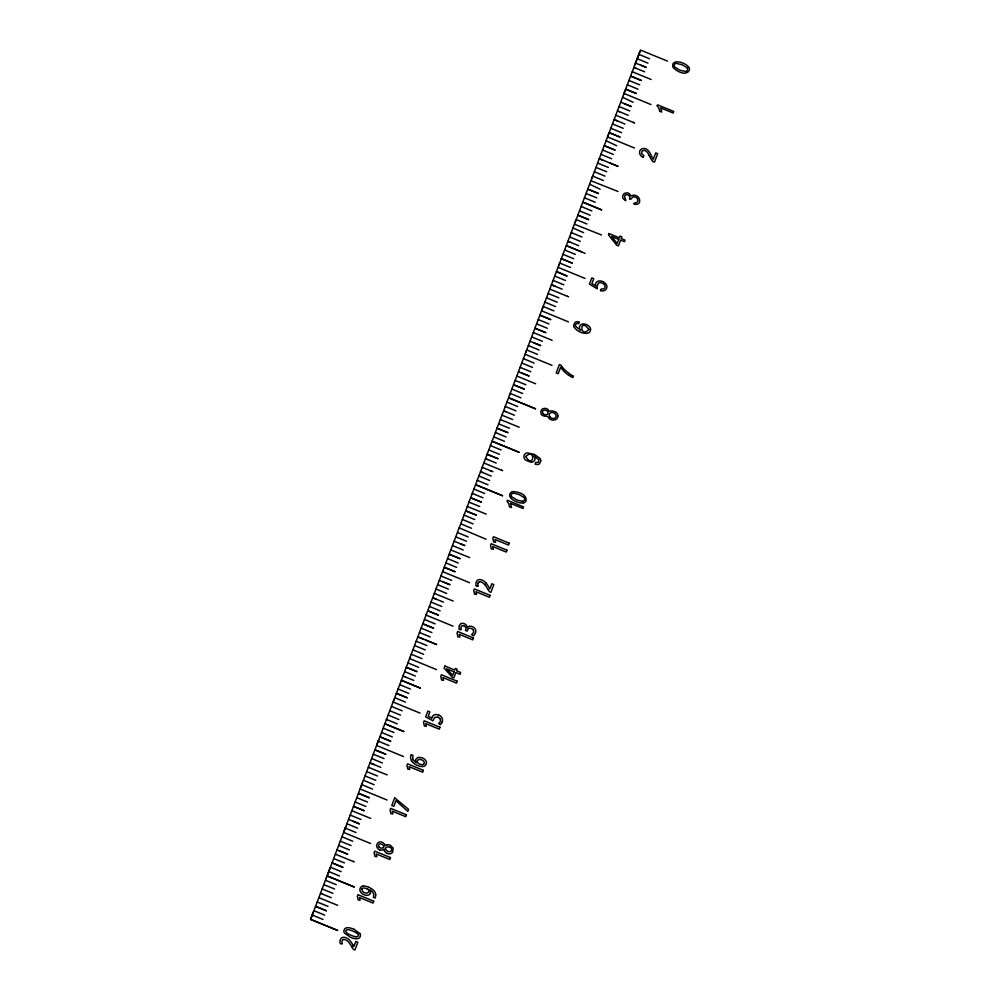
<?xml version="1.0" encoding="UTF-8"?>
<svg xmlns="http://www.w3.org/2000/svg" width="1000" height="1000" viewBox="0 0 1000 1000"><rect width="100%" height="100%" fill="white"/><g stroke="black" fill="none" stroke-linecap="round" stroke-linejoin="round"><path stroke-width="1.5" d="M424.412 763.238C424.925 760.662 419.087 757.575 417.337 760.612A3.088 2.45 24.8 0 0 419.237 763.95A6.562 5.225 24.8 0 0 422.537 764.638M600.562 290.475C600.188 287.575 604.05 290.238 604.85 287.762C605.8 285.925 604.163 283.975 602.5 283.288C597.587 280.438 597.013 286.238 597.238 288.837L589.45 284.113L591.8 277.9L593.763 278.7L591.888 283.625L595.875 286.038A5.525 4.387 24.8 0 1 595.725 283.225C597.775 279.175 603.775 280.95 605.925 284.037A5.412 4.312 24.8 0 1 606.862 287.413L606.712 287.938A5.613 4.462 24.8 0 1 600.525 290.688M375.45 897.15L375.7 894.812M431.838 717.862L431.987 717.387A6.338 5.038 24.8 0 1 434.35 714.85A4.612 3.675 24.8 0 1 437.1 714.712L438.575 715.138M431.812 717.987L428.212 716.325L429.888 711.9L427.875 711.062L425.662 716.888L432.95 720.788L434.7 717.337L438.05 717.188M361.812 889.15C361.4 892.163 366.975 894.712 368.713 891.963A3.2 2.537 24.8 0 0 368 889.312M475.412 633.075L475.75 631.5A5.325 4.237 24.8 0 0 475.3 629.2A4.988 3.962 24.8 0 0 472.362 626.7A4.537 3.613 24.8 0 0 469.338 626.325M311.15 917.987L330.225 867.575M327.65 874.525L345.688 826.85M344.15 831.05L362.175 783.375M360.637 787.588L378.675 739.912M377.137 744.125L394.113 699.225M393.625 700.65L639.975 51.438M623.9 93.787L625.662 89.162L636.413 93.562L625.675 89.125M337.575 930.438L310.562 919.388L313.738 911.038M326.188 878.388L326.488 877.588M410.025 657.45L409.6 658.562L436.538 669.625M426.512 613.987L426.1 615.087L453.038 626.163M442.9 570.788L442.587 571.625L469.525 582.688M459.188 527.875L486.025 539.225M509.5 395.3L510 393.975M525.887 352.1L526.587 350.238M542.288 308.9L543.188 306.512M556.4 271.688L567.15 276.087L556.5 271.425M558.775 265.438L559.688 263.038L570.438 267.438M573 227.95L583.625 232.662M574.425 224.2L601.475 234.95M575.275 221.962L576.175 219.575L586.925 223.962M589.587 184.213L600.125 189.2M590.913 180.725L617.975 191.475M591.663 178.762L592.675 176.1L603.425 180.5M606.087 140.75L616.613 145.725M608.162 135.3L609.163 132.637L619.938 136.988M622.575 97.287L633.112 102.263M635.237 63.762L640.5 50.062L667.45 61.1M657.175 105.838L657.562 104.825L673.763 111.463L673.175 113.025L660.55 107.863A13.5 10.738 24.8 0 1 661.65 112.05L659.8 111.275M560.575 367.375L558.162 373.738L556.213 372.938L559.4 364.538L560.975 365.188A26.762 21.288 24.8 0 0 569.3 373.55M459.338 625.825L460.1 624.538A3.95 3.15 24.8 0 1 461.475 623.625M643.025 157.225L643.913 155.775L641.55 153.65L642.075 150.975L644.7 150.238L647.312 152.2A29.95 23.825 24.8 0 1 649.125 155.438M392.587 852.212L393.212 848.075L390.15 845.138A4.425 3.513 24.8 0 0 387.413 844.762M523.413 502.887C518.225 504.125 504.125 497.125 511.938 491.7C517.312 491.2 527.587 494.25 525.962 501.05A4.875 3.875 24.8 0 1 523.425 502.925M522.487 501.3L517.863 500.275A32.575 25.913 24.8 0 1 516.413 499.688L511.775 496.838A3.162 2.512 24.8 0 1 513.35 493.15L517.962 494.175A32.75 26.05 24.8 0 1 519.875 494.963L523.925 497.488M676.188 63.362L681.45 64.562A32.575 25.913 24.8 0 1 682.887 65.163L686.95 67.7M356.062 936.712L357.537 936.538A1.925 1.538 24.8 0 0 358.312 935.812L358.35 935.65A2.225 1.762 24.8 0 0 358.113 934.4L357.062 933.325A15 11.925 24.8 0 0 352.875 931.112A14.675 11.675 24.8 0 0 348.2 929.663L346.85 929.85A2.062 1.638 24.8 0 0 345.962 930.55A1.863 1.475 24.8 0 0 345.913 931.6L346.6 932.613A5.65 4.5 24.8 0 0 347.275 933.225L347.925 933.688A16.55 13.162 24.8 0 0 351.262 935.362A14.387 11.438 24.8 0 0 356.062 936.8M476.362 586.062L478.325 586.188A5.8 4.612 24.8 0 1 477.938 583.2M534.1 456.087L533.875 456A4.975 3.962 24.8 0 1 534.925 458.188A4.787 3.812 24.8 0 1 534.788 459.95A5.412 4.312 24.8 0 1 534.4 460.675A4.688 3.738 24.8 0 1 533.162 461.737A5.45 4.338 24.8 0 1 531.825 462.175A5.112 4.075 24.8 0 1 530.825 462.25L525.525 460.05A5.263 4.188 24.8 0 1 524.538 458.837L524.113 457.95A4.963 3.95 24.8 0 1 523.888 456.637L524.263 455.012A5.5 4.375 24.8 0 1 525.562 453.55A5.713 4.55 24.8 0 1 526.175 453.2A5.387 4.288 24.8 0 1 527.238 452.875L534.388 454.412L539.975 458.325A5.337 4.25 24.8 0 1 540.812 461.188L539.513 463.775A4.275 3.4 24.8 0 1 537.438 464.55L535.188 464.25L535.588 462.6L538.413 462.3L538.875 459.7L534.237 456.15M638.875 54.35L649.6 58.788M637.225 58.7L647.95 63.137M640.962 65.25L646.325 67.438L635.562 63.087M635.262 67.987L644.663 71.825M632.275 71.737L651.112 79.488M630.625 76.087L641.375 80.475L631.287 76.4M628.962 80.475L639.725 84.825M627.325 84.775L638.062 89.213M624.025 93.462L650.962 104.537M620.725 102.163L631.475 106.562L624.1 103.588M619.062 106.55L629.812 110.95M619.462 111.688L628.162 115.3M615.775 115.2L634.612 122.963L633.45 122.438M617.513 120.938L614.138 119.55L624.862 123.987M612.463 123.938L623.225 128.3M610.837 128.238L621.562 132.688M609.163 132.637L619.913 137.037M607.537 136.938L634.475 148.012M602.575 150.025L613.312 154.425M611.663 158.763L600.938 154.325M599.288 158.675L618.138 166.388L609.9 163.062M599.275 158.713L602.837 160.175M597.638 163.012L598.312 163.3M597.625 163.062L608.375 167.463M595.975 167.413L606.737 171.762M594.338 171.713L605.075 176.15M587.737 189.1L598.488 193.5M587.725 189.137L598.475 193.538M586.075 193.487L596.825 197.887M595.175 202.237L584.438 197.787L585.1 198.113M581.138 206.488L591.875 210.925M579.475 210.875L590.237 215.238M588.587 219.575L577.85 215.175L588.575 219.625M571.25 232.562L581.975 237.013M569.6 236.912L580.325 241.35M578.675 245.7L567.95 241.262L569.963 242.138M567.487 246.1L581.625 251.875M566.3 245.613L585.138 253.363M564.65 249.95L575.375 254.4M563 254.3L573.725 258.738M561.35 258.65L572.1 263.05M561.337 258.688L572.087 263.087M558.05 267.337L584.987 278.412M554.738 276.075L565.487 280.475M553.1 280.387L563.837 284.825M562.188 289.175L551.45 284.725M555.487 286.438L551.438 284.775M549.8 289.075L567.463 296.35M548.138 293.463L558.9 297.825M546.5 297.775L557.238 302.213M544.85 302.113L555.588 306.562M543.2 306.462L553.938 310.9M541.55 310.812L568.488 321.887M538.237 319.55L548.987 323.95M536.613 323.85L547.337 328.288M545.712 332.6L535.638 328.475M545.688 332.638L534.938 328.237M533.312 332.55L552.137 340.3M531.638 336.938L542.413 341.287M530.013 341.238L540.763 345.637L534.05 342.938M528.362 345.588L539.087 350.025M526.712 349.938L537.438 354.375M525.062 354.275L552 365.35M523.413 358.625L534.15 363.062M521.75 363.013L532.5 367.413M520.112 367.325L530.85 371.763M521.175 372.775L529.212 376.062L518.45 371.712M516.812 376.012L535.65 383.775M515.15 380.4L525.913 384.762M513.513 384.712L524.263 389.1M514.175 385.025L524.25 389.15M511.863 389.05L522.6 393.5M510.213 393.4L520.95 397.837M506.912 402.088L517.65 406.538M505.25 406.488L516.013 410.838M514.35 415.225L503.625 410.788L505.637 411.662M512.7 419.575L501.95 415.175M500.325 419.475L519.15 427.238M498.65 423.875L509.425 428.225M497.025 428.175L507.775 432.575M497 428.212L507.75 432.612M495.375 432.525L506.1 436.962M493.725 436.863L504.45 441.312M519.025 452.238L492.075 441.213L519.012 452.287M490.425 445.562L501.15 450M488.762 449.95L499.525 454.312M487.125 454.25L497.875 458.65M487.113 454.3L497.863 458.7M487.488 459.475L496.213 463.05M483.825 462.95L501.488 470.225M482.163 467.337L492.925 471.7M490.225 470.637L491.562 471.188M482.562 472.475L480.525 471.637L491.262 476.087M478.875 475.988L489.613 480.438M477.225 480.337L487.962 484.775M473.925 489.025L484.663 493.475M509.6 506.712L511.512 507.5M472.262 493.425L483.025 497.775M470.625 497.725L481.375 502.125L470.613 497.762M479.712 506.512L468.963 502.113M467.312 506.463L486.188 514.125M465.662 510.812L476.425 515.163L467.025 511.362M464.038 515.112L474.762 519.55M462.388 519.462L473.113 523.9M460.737 523.8L471.463 528.25M457.438 532.5L468.162 536.938M455.763 536.888L466.538 541.237M460.2 543.675L464.888 545.588L454.137 541.188M463.212 549.975L452.475 545.588M450.825 549.925L469.688 557.6M459.938 558.625L449.188 554.237L459.925 558.675M447.537 558.575L458.275 563.025M445.887 562.925L456.625 567.362M440.938 575.962L451.675 580.413M439.275 580.363L450.037 584.712L442.663 581.737M437.638 584.663L448.375 589.1M446.725 593.45L435.975 589.05M434.325 593.4L453.188 601.062M432.688 597.7L436.075 599.087M432.675 597.75L443.438 602.1M431.037 602.05L441.775 606.487M429.4 606.4L440.125 610.837M427.75 610.737L438.488 615.138L427.725 610.788M424.45 619.438L435.175 623.875M433.55 628.175L422.8 623.787L433.525 628.225M421.15 628.125L431.875 632.575M430.225 636.912L419.475 632.525M423.762 639.288L417.837 636.862L436.7 644.538L426.112 640.25M416.188 641.213L426.95 645.562M414.55 645.512L425.288 649.963M412.9 649.862L423.638 654.3M411.25 654.212L421.987 658.65M407.95 662.9L418.688 667.35M406.3 667.25L417.05 671.65L406.287 667.3M404.65 671.6L415.387 676.038M405.025 676.825L413.738 680.387M399.688 684.675L410.45 689.038M398.05 688.988L408.787 693.425M396.4 693.337L407.15 697.725M396.388 693.375L407.137 697.775M394.75 697.675L405.487 702.125M393.113 702.025L420.037 713.1M391.463 706.375L402.188 710.812M389.787 710.763L400.562 715.113M388.162 715.062L398.888 719.513M397.238 723.85L386.512 719.412M383.188 728.15L393.963 732.5M381.562 732.45L392.287 736.9M378.263 741.15L388.988 745.588M376.613 745.487L403.55 756.562M385.712 754.237L374.963 749.837L385.7 754.287M373.3 754.225L384.062 758.587M371.662 758.538L382.4 762.975M380.75 767.325L370.012 762.875M374.05 764.587L370 762.925M368.35 767.275L387.212 774.938M366.7 771.612L377.463 775.975M365.062 775.925L375.8 780.362M363.413 780.263L374.15 784.712M361.763 784.613L372.5 789.062M360.112 788.962L387.05 800.037M369.212 797.712L358.462 793.312L369.2 797.75M356.8 797.7L367.562 802.05M355.175 802L365.9 806.438M351.85 810.738L370.725 818.413M350.2 815.088L360.975 819.438M348.575 819.388L359.325 823.787M353.275 821.363L359.3 823.825M346.925 823.737L357.65 828.175M345.275 828.088L356 832.525M343.625 832.425L370.562 843.5M341.975 836.775L352.7 841.213M340.312 841.162L351.075 845.525M338.675 845.475L349.412 849.912M339.062 850.65L347.775 854.212L337.013 849.862M335.363 854.212L353.05 861.4M333.713 858.55L344.475 862.913M332.075 862.862L342.825 867.25M332.062 862.9L342.812 867.3M330.425 867.2L341.163 871.65M328.775 871.55L339.513 875.987M354.087 886.925L327.125 875.9L354.062 886.975M375.138 898.075L373.275 897.312A5.15 4.1 24.8 0 0 373.5 896.75L373.713 894.7A5 3.987 24.8 0 0 372.675 892.237A8.488 6.75 24.8 0 0 369.812 889.85A4.625 3.675 24.8 0 1 370.225 893.162M325.475 880.25L336.213 884.688M323.812 884.638L334.575 888.988M322.175 888.938L332.912 893.375M322.55 894.163L331.275 897.688M318.863 897.675L337.738 905.35M317.213 902.025L327.975 906.375M315.587 906.325L326.337 910.725M315.562 906.375L326.312 910.763M313.938 910.675L324.663 915.113M312.288 915.025L323.013 919.463M310.637 919.362L337.587 930.4M633.925 67.387L635.962 68.225M617.425 110.85L619.45 111.737M601.638 209.85L582.788 202.138L601.625 209.9M567.475 296.312L568.638 296.837M485.462 458.65L487.512 459.438M501.5 470.175L502.663 470.7M402.987 675.987L405.037 676.775M420.2 688L401.35 680.288L420.188 688.05M386.488 719.45L387.175 719.737M403.713 731.475L384.862 723.763L403.688 731.513M353.525 806.35L364.263 810.75L353.5 806.388M353.038 861.438L354.225 861.875M320.513 893.325L322.562 894.125M354.038 929.287L359.963 933.675M629.45 198.825C631.487 201.15 632.112 194.775 635.462 197.15C638.237 197.738 639.025 202.475 635.725 202.775C629.362 203.938 639.963 206.488 639.663 201.062C640.15 197.413 635.95 194.262 632.55 195.35C630.513 197.763 629.888 191.887 626.538 192.913C623.725 192.712 621.6 196.112 623.1 198.525C628.138 203.588 624.75 198.637 624.562 195.963C625.413 193.738 628.938 194.513 629.6 196.5M440.238 724.587L438.6 723.413A6.963 5.537 24.8 0 0 440.312 721.263A3.875 3.075 24.8 0 0 440.2 719.013M688.662 67.175C685.9 62.512 670.475 57.825 672.987 67.35C676.513 71.287 685.987 76.5 689.325 70.338A4.875 3.875 24.8 0 0 688.7 67.162M352.912 944.95L353.837 946.538L355.825 941.438L357.85 942.262L354.913 950L353.413 949.388L351.95 946.963M487.938 589.288L489.4 591.712L490.9 592.325L493.837 584.587L491.812 583.763L489.875 588.888L488.9 587.275A27.85 22.15 24.8 0 0 485.95 582.888M649.163 155.425L649.675 156.488M575.538 326.35L580.638 330.288L580.087 329.525A4.675 3.713 24.8 0 1 579.562 328.225A5.15 4.1 24.8 0 1 579.7 326.262L580.087 325.538A4.688 3.725 24.8 0 1 580.962 324.688L582.188 324.137A5.213 4.138 24.8 0 1 584.175 323.988L586.388 324.562A6.725 5.35 24.8 0 1 589.275 326.512L589.725 327.062A5.012 3.987 24.8 0 1 590.575 330L589.575 332.163A5.238 4.162 24.8 0 1 588.35 333.038C583.175 334.312 576.875 331.375 573.962 327.013A5.062 4.025 24.8 0 1 573.638 325.513L574.975 322.463A4.387 3.487 24.8 0 1 577.075 321.662L579.312 321.938L578.913 323.6A4.237 3.375 24.8 0 0 576.825 323.475M343.475 939.463A3.038 2.413 24.8 0 0 342.1 940.925A5.8 4.612 24.8 0 0 342.375 943.85L340.375 943.737A7.438 5.913 24.8 0 1 340.288 939.737L341.25 938.175A3.925 3.125 24.8 0 1 342.7 937.412A5.213 4.138 24.8 0 1 346.238 937.825A8.325 6.625 24.8 0 1 349.925 940.575A27.85 22.15 24.8 0 1 352.887 944.95M343.525 939.525A3.513 2.8 24.8 0 1 345.737 939.9A7.15 5.688 24.8 0 1 348.888 942.463A40.45 32.175 24.8 0 1 351.925 946.975M359.975 933.675A4.5 3.575 24.8 0 1 360.425 935.888L359.862 937.312A4.4 3.5 24.8 0 1 358.025 938.575L356.85 938.75A8.812 7.013 24.8 0 1 354.775 938.625L354 938.475A17.113 13.613 24.8 0 1 350.6 937.375L344.487 933.088A4.625 3.675 24.8 0 1 343.888 930.625L344.6 928.988A4.363 3.475 24.8 0 1 346.525 927.85L347.4 927.738A8.225 6.55 24.8 0 1 349.075 927.812L350.188 928A17.262 13.738 24.8 0 1 354.038 929.312M560.775 367.3A24.375 19.4 24.8 0 0 572.837 377.587L573.4 376.075A22.125 17.6 24.8 0 1 569.212 373.663M575.562 326.35A3.113 2.475 24.8 0 1 576.838 323.512M629.612 196.5A4.375 3.487 24.8 0 1 629.575 198.575M642.95 157.338A5.888 4.688 24.8 0 1 639.562 152.7A5.888 4.688 24.8 0 1 642.325 148.65C648.025 147.25 650.475 153.763 652.35 157.8A7.975 6.35 24.8 0 0 653.288 159.275L655.713 152.887L657.663 153.688L654.45 162.175A3.987 3.162 24.8 0 1 653.125 161.425M652.913 161.55A14.675 11.675 24.8 0 1 649.837 156.463M657.275 105.787A10.8 8.6 24.8 0 1 659.6 111.25M676.137 63.25A3.162 2.512 24.8 0 0 674.912 67.175L678.962 69.7A32.75 26.05 24.8 0 0 680.875 70.475L685.5 71.487A3.25 2.587 24.8 0 0 687.05 67.638M361.788 889.137A2.525 2.013 24.8 0 1 363.512 888.025L363.688 888.037A7.525 5.987 24.8 0 1 367.088 888.85M367.1 888.825A2.425 1.925 24.8 0 1 367.9 889.225M363.088 886.075A4.7 3.738 24.8 0 0 360.462 887.663L359.988 888.812A5.25 4.175 24.8 0 0 360.6 892.038A6.5 5.162 24.8 0 0 364.087 894.7A5.188 4.125 24.8 0 0 370.562 893.337M363.062 885.975A9.412 7.488 24.8 0 1 368.675 887.312M368.713 887.262A12.363 9.838 24.8 0 1 374.263 891.062A7.475 5.95 24.8 0 1 375.712 894.812M387.362 853.538A5.288 4.2 24.8 0 1 384.038 849.362M387.4 853.45A4.45 3.55 24.8 0 0 390.763 853.612A5.025 4 24.8 0 0 392.575 852.2M389.675 847.1A2.963 2.35 24.8 0 1 391.562 850.425A3.05 2.425 24.8 0 1 387.85 851.375A3.725 2.963 24.8 0 1 385.45 848.162A5.5 4.375 24.8 0 1 387.275 846.95A3.3 2.625 24.8 0 1 389.625 847.212M378.787 846.762A2.55 2.025 24.8 0 1 378.7 845.075A2.387 1.9 24.8 0 1 379.888 843.925A3 2.387 24.8 0 1 381.763 844.262A3.35 2.662 24.8 0 1 383.85 846.975A5.038 4 24.8 0 1 382.287 848.037A2.712 2.163 24.8 0 1 380.3 847.862A2.725 2.175 24.8 0 1 378.837 846.75M383.938 849.287A4.487 3.575 24.8 0 1 379.738 849.825M379.637 849.975A4.988 3.962 24.8 0 1 376.975 844.287L377.912 842.85A3.75 2.988 24.8 0 1 379.212 842.113A4.263 3.388 24.8 0 1 382.225 842.337A4.162 3.312 24.8 0 1 384.038 843.637A5.088 4.05 24.8 0 1 385.087 845.812A5.85 4.65 24.8 0 1 387.413 844.775M413.363 759.938A7.388 5.875 24.8 0 0 416.375 762.8A4.787 3.8 24.8 0 1 415.85 759.3L418.137 757.312L422.175 757.812A6.688 5.325 24.8 0 1 425.688 760.45A4.925 3.912 24.8 0 1 426.375 763.388L425.85 764.8A5.125 4.075 24.8 0 1 423.15 766.525A8.75 6.963 24.8 0 1 417.938 765.612A11.375 9.05 24.8 0 1 411.4 760.738M424.4 763.363A2.8 2.225 24.8 0 1 422.537 764.6M413.325 759.963A4.713 3.75 24.8 0 1 412.738 758.7L412.938 755.362L411.1 754.625A11.287 8.988 24.8 0 0 410.625 757.588A8.25 6.562 24.8 0 0 411.525 760.688M438.713 714.875A6.238 4.963 24.8 0 1 442.238 721.975M442.1 721.925A8.375 6.662 24.8 0 1 440.275 724.625M438.038 717.225A3.65 2.913 24.8 0 1 440.25 718.988M461.35 623.375A4.363 3.462 24.8 0 1 467.262 627.663M459.438 625.862A7.612 6.05 24.8 0 0 459.225 629.487L461.2 629.712A5.737 4.562 24.8 0 1 461.1 627.05A2.7 2.15 24.8 0 1 464.162 625.775M467.362 627.688A4.438 3.538 24.8 0 1 469.35 626.375M475.312 633.038A8.037 6.4 24.8 0 1 473.3 635.825L471.587 634.513A6.538 5.2 24.8 0 0 473.4 632.35A3.762 2.988 24.8 0 0 473.387 630.013M473.275 630.037A3.175 2.525 24.8 0 0 471.538 628.625A3.088 2.462 24.8 0 0 468.913 628.525A4.513 3.588 24.8 0 0 467.5 630.25L467.15 631.112L465.425 630.4L465.737 629.575A4.175 3.325 24.8 0 0 465.737 627.638A2.637 2.1 24.8 0 0 464.113 625.988M478.088 583.25A3.038 2.413 24.8 0 1 479.462 581.788M479.513 581.85A3.513 2.8 24.8 0 1 481.725 582.225A7.15 5.688 24.8 0 1 484.875 584.8M484.963 584.75A40.45 32.175 24.8 0 1 487.912 589.3M476.325 586.075A7.438 5.913 24.8 0 1 476.275 582.075L477.238 580.5A3.925 3.125 24.8 0 1 478.688 579.738A5.213 4.138 24.8 0 1 482.225 580.15A8.325 6.625 24.8 0 1 485.913 582.913M524.038 497.438A3.25 2.587 24.8 0 1 522.537 501.413M509.4 506.7A10.8 8.6 24.8 0 0 507.075 501.225L507.362 500.262L523.575 506.9L522.975 508.462L510.35 503.3A13.5 10.738 24.8 0 1 511.45 507.488M525.725 456.525C534.15 469.988 535.85 447.125 525.725 456.525M588.837 329.4C579.862 339.438 579.175 316.45 588.837 329.4M557.9 415.875C558.013 421.413 549.75 421.325 548.062 416.925C547.175 415.525 540.037 417.575 540.875 411.562C541.312 407.212 548.1 407.438 549.1 411.262C550.85 410.425 558.05 410.887 557.9 415.875M373.725 901.162L373.062 903.062L359.462 897.5L360.112 900.288L358.162 899.987L357.337 896.338L357.962 894.7L373.725 901.162M390.487 857.6L389.812 859.513L376.225 853.95L376.875 856.725L374.925 856.438L374.1 852.788L374.712 851.15L390.487 857.6M406.463 814.812L405.788 816.712L392.2 811.15L392.85 813.938L390.9 813.65L390.075 810L390.688 808.363L406.463 814.812M423.35 770.3L422.688 772.212L409.087 766.65L409.738 769.425L407.788 769.137L406.962 765.487L407.587 763.85L423.35 770.3M439.95 727.25L439.275 729.15L425.688 723.6L426.337 726.375L424.387 726.087L423.562 722.438L424.175 720.8L439.95 727.25M457.163 681.213L456.488 683.112L442.9 677.55L443.537 680.337L441.587 680.05L440.775 676.388L441.388 674.75L457.163 681.213M473.462 637.95L472.788 639.85L459.2 634.288L459.837 637.075L457.887 636.788L457.062 633.138L457.688 631.5L473.462 637.95M490.138 595.363L489.462 597.263L475.875 591.7L476.525 594.487L474.575 594.2L473.75 590.538L474.363 588.9L490.138 595.363M509.225 543.162L508.55 545.062L494.963 539.513L495.613 542.288L493.65 542L492.837 538.35L493.45 536.712L509.225 543.162M506.938 550.163L506.262 552.062L492.675 546.512L493.312 549.288L491.362 549L490.538 545.35L491.163 543.713L506.938 550.163M394.688 797.85L391.775 805.512L393.787 806.338L395.938 800.675L407.825 811.363L408.587 809.362L394.688 797.85M608.925 233.538L608.45 234.8L616.6 245.125L618.45 245.875L620.625 240.15L624.438 241.7L625.037 240.138L621.225 238.575L621.888 236.85L620.025 236.088L619.375 237.812L608.925 233.538M444.95 666.038L444.137 668.175L452.262 677.262L453.825 677.9L455.838 672.575L460.025 674.287L460.7 672.487L456.525 670.775L457.125 669.188L455.3 668.438L454.688 670.025L444.95 666.038M454.012 671.825L452.688 675.312L446.6 668.812L454.012 671.825M618.775 239.387L617.2 243.55L611.587 236.45L618.775 239.387M614.987 150.025L604.237 145.625L614.963 150.075M550.65 319.55L539.913 315.163L550.638 319.6M535.525 408.775L508.562 397.75L535.5 408.825M502.525 495.712L475.575 484.688L502.512 495.75M454.988 571.675L444.237 567.275L454.975 571.712M390.662 741.2L379.913 736.8L390.637 741.237M543.1 413.612A2.862 2.275 24.8 0 0 547.837 413.675A2.862 2.275 24.8 0 0 544.812 410.062A2.862 2.275 24.8 0 0 543.1 413.612M549.963 417A3.625 2.888 24.8 0 0 555.95 417.013A3.625 2.888 24.8 0 0 552.062 412.463A3.625 2.888 24.8 0 0 549.963 417"/></g></svg>
